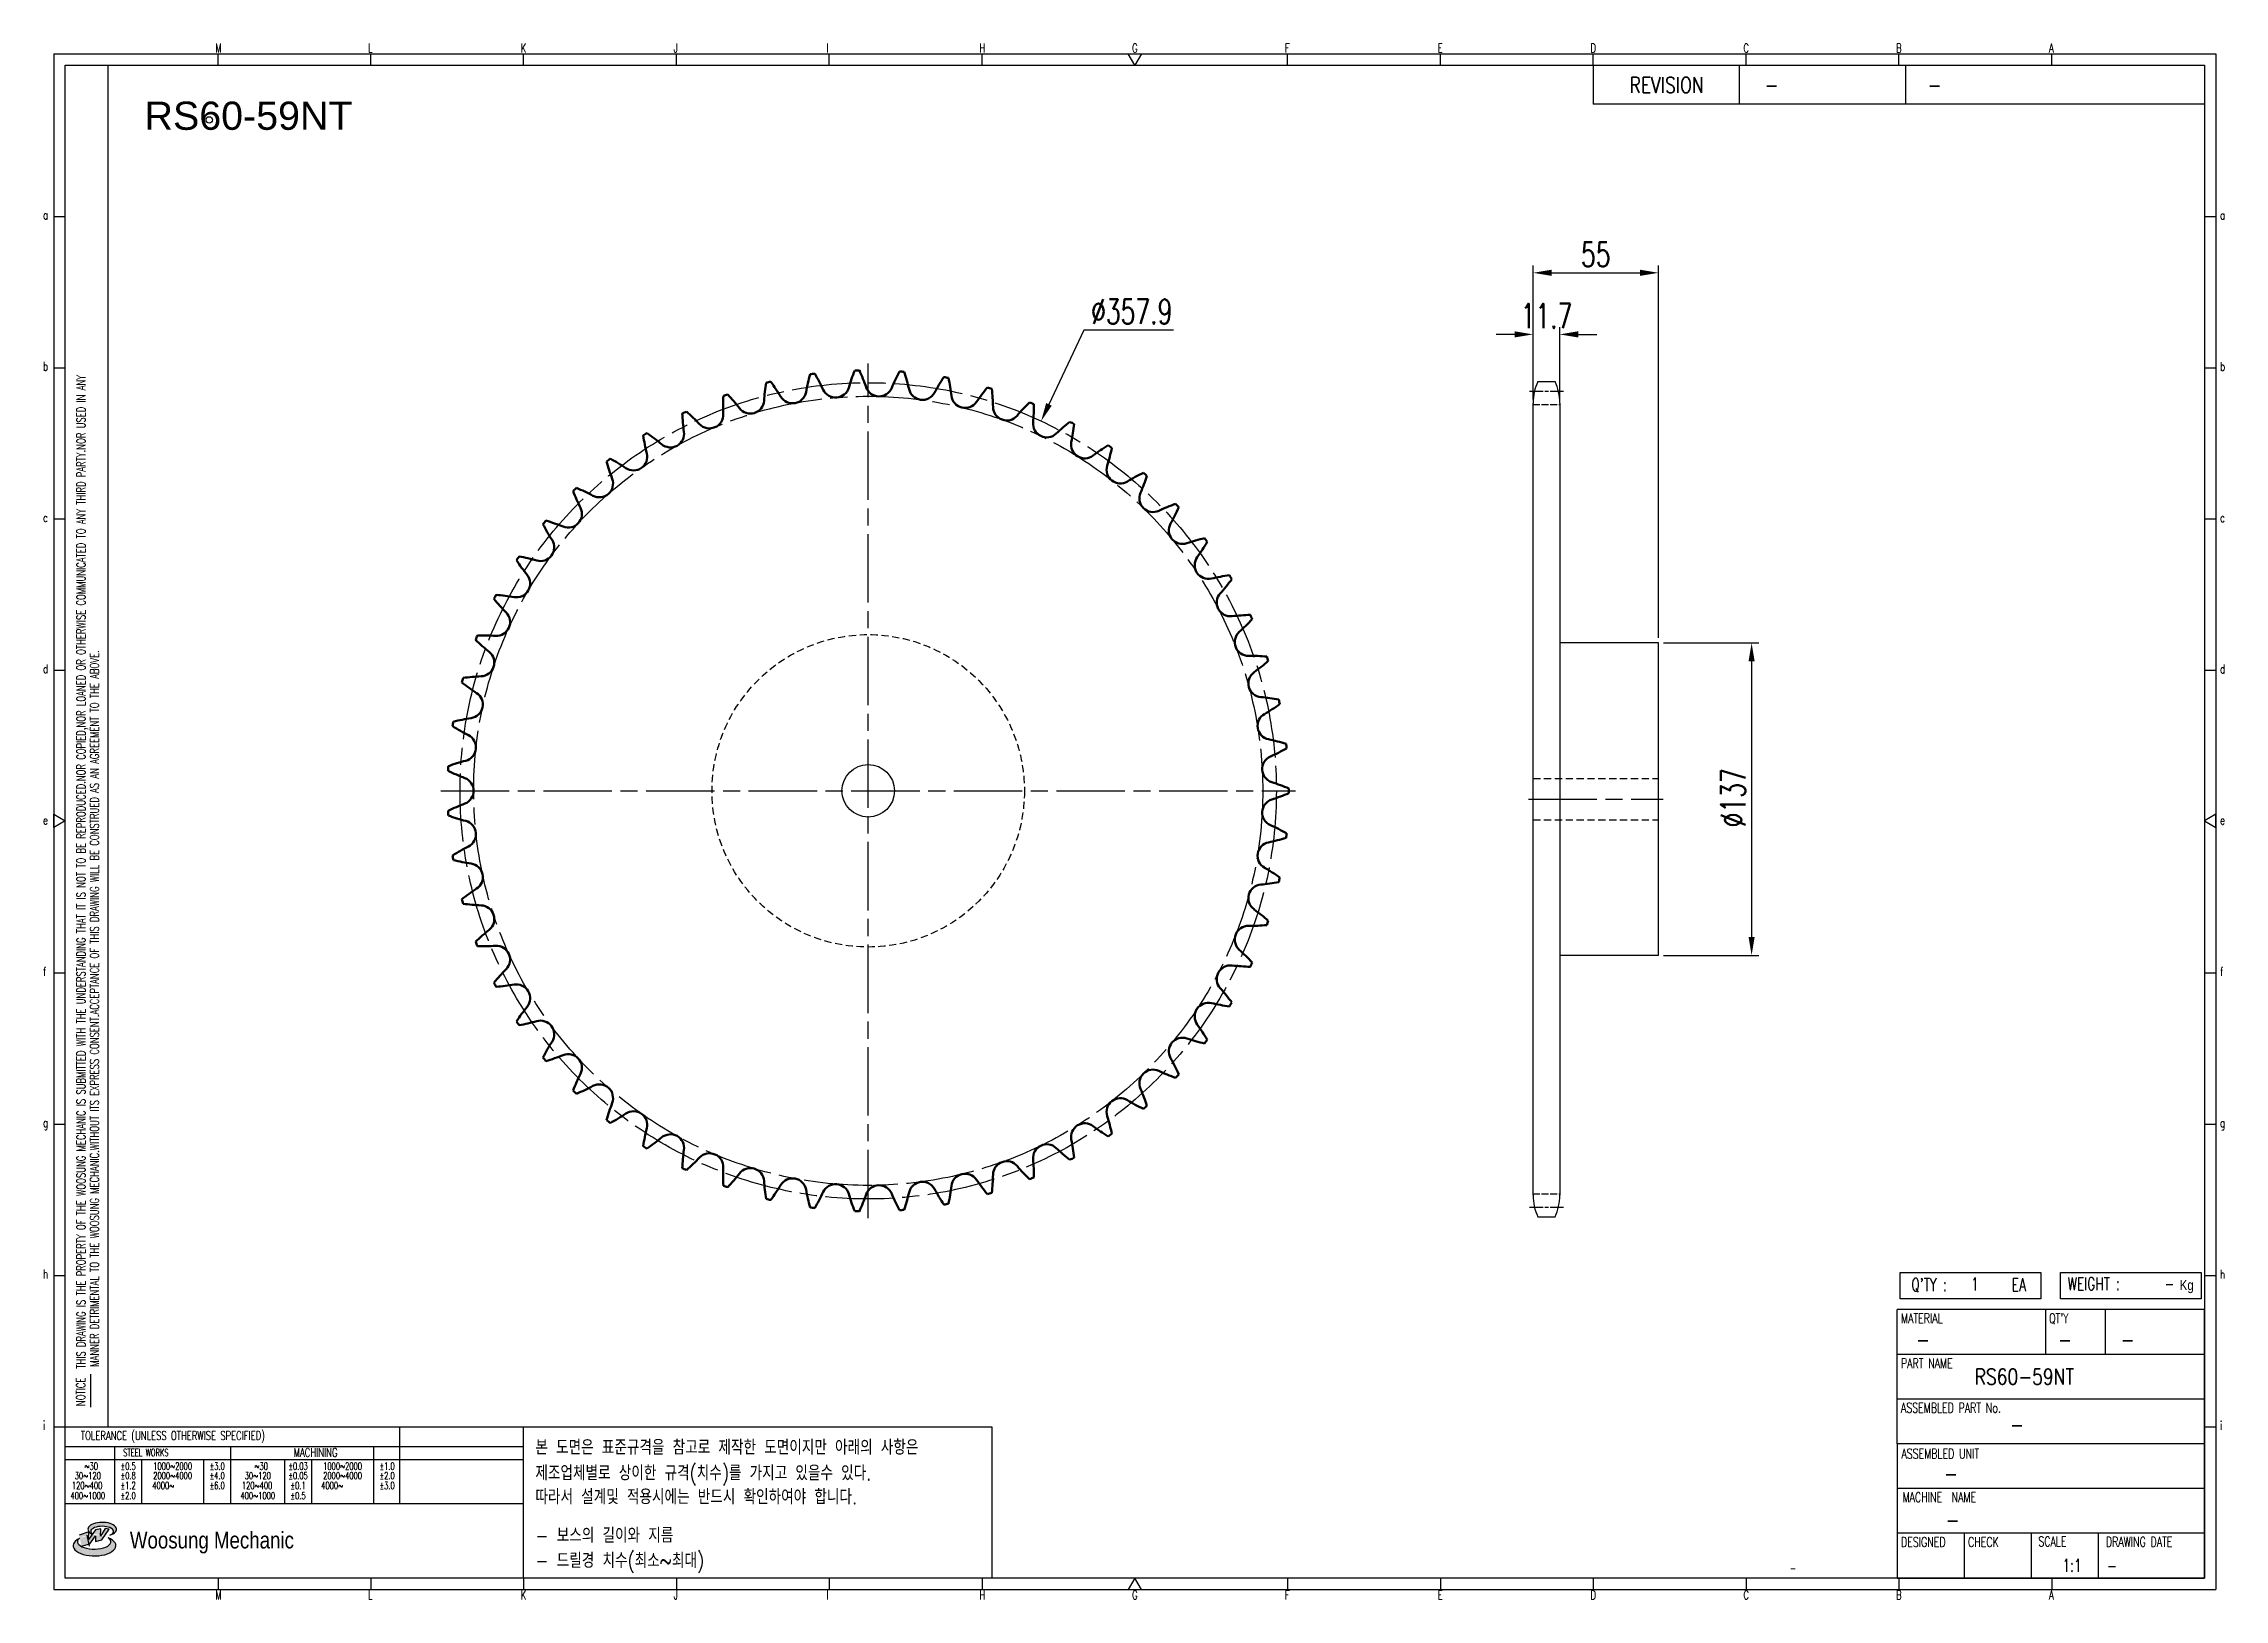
# Model space of a CAD drawing. Header units: millimetres. Extents: x 24038 to 24995, y 27 to 709.
import ezdxf
from ezdxf.enums import TextEntityAlignment as Align

# ---------------------------------------------------------------- set-up
doc = ezdxf.new("R2010")
doc.units = ezdxf.units.MM
for name, pattern in [('AM_ISO02W050', [7.5, 6, -1.5]), ('AM_ISO02W050x2', [3.75, 3, -0.75]), ('AM_ISO08W050', [18, 12, -1.5, 3, -1.5]), ('AM_ISO08W050x2', [9, 6, -0.75, 1.5, -0.75]), ('HIDDEN', [9.525, 6.35, -3.175])]:
    doc.linetypes.add(name, pattern=pattern)
for name, color, linetype, lineweight in [('AM_0N', 7, 'Continuous', 50), ('AM_3N', 6, 'AM_ISO02W050', 25), ('AM_7', 4, 'AM_ISO08W050', 25), ('AM_7N', 4, 'AM_ISO08W050', 25)]:
    doc.layers.add(name, color=color, linetype=linetype, lineweight=lineweight)
for name, color, linetype in [('HL', 2, 'HIDDEN'), ('S-DIM', 7, 'Continuous'), ('TITLE', 7, 'Continuous'), ('도면레이아웃', 7, 'Continuous')]:
    doc.layers.add(name, color=color, linetype=linetype)
doc.styles.add('HAN', font='ROMANS.shx', dxfattribs={"width": 0.7, "bigfont": 'whgtxt.shx'})
doc.styles.add('HKD_ST2', font='romans.shx', dxfattribs={"width": 0.7, "height": 4, "bigfont": '@extfont2.shx'})
doc.styles.add('HSG', font='SIMPLEX.shx', dxfattribs={"width": 0.7, "bigfont": 'HSG.shx'})
doc.styles.add('ROMANS', font='romans.shx', dxfattribs={"width": 0.7, "bigfont": 'whgtxt.shx'})
doc.styles.add('SLDTEXTSTYLE4', font='arial.ttf', dxfattribs={"width": 0.8})
doc.styles.get("Standard").update_dxf_attribs({"font": 'arial.ttf'})
doc.dimstyles.new('APP23', dxfattribs={"dimscale": 4.5, "dimtxt": 2.4, "dimasz": 1.8, "dimexe": 0.7, "dimexo": 0.5, "dimgap": 0.6, "dimtad": 1, "dimtoh": 1, "dimdec": 1, "dimrnd": 0.01, "dimzin": 9, "dimdsep": 46, "dimtxsty": 'HSG', "dimcen": 0, "dimclrd": 1, "dimclre": 1, "dimclrt": 256, "dimazin": 2, "dimtp": 1, "dimtm": 1, "dimtfac": 0.5, "dimtdec": 1, "dimtix": 1, "dimtofl": 0, "dimtmove": 0, "dimatfit": 3, "dimfxl": 0, "dimtvp": 1, "dimtolj": 2, "dimlwd": -1, "dimlwe": -1, "dimarcsym": 0})

# ---------------------------------------------------------------- blocks, each defined once
blk = doc.blocks.new('SUYWSHJH')
at = {"layer": '도면레이아웃'}
h = blk.add_hatch(color=10, dxfattribs=at)
h.paths.add_polyline_path([(1.544, 35.177), (1.554, 34.966), (1.779, 35.034), (2.054, 35.422), (1.908, 35.446), (1.728, 35.167), (1.741, 35.439), (1.547, 35.405), (1.292, 35.041), (1.295, 35.33), (0.943, 35.208), (1.03, 34.8), (1.336, 34.885)])
edge = h.paths.add_edge_path()
edge.add_ellipse((1.795, 35.421), major_axis=(-0.53, 0), ratio=0.487785, start_angle=122.36065, end_angle=403.39574)
edge.add_line((1.411, 35.244), (1.419, 35.261))
edge.add_ellipse((1.798, 35.344), major_axis=(-0.423, 0), ratio=0.444396, start_angle=131.58977, end_angle=386.19408, ccw=False)
edge = h.paths.add_edge_path()
edge.add_ellipse((1.512, 34.815), major_axis=(-0.793, 0), ratio=0.480113, start_angle=314.67633, end_angle=590.85213)
edge.add_ellipse((1.501, 34.958), major_axis=(-0.62, 0), ratio=0.43311, start_angle=331.7024, end_angle=574.42495, ccw=False)
for p, q in [((0, 90.118), (80.15, 90.118)), ((0, 90.118), (0, 33.191)), ((6.089, 89.693), (6.089, 90.118)), ((11.753, 89.693), (11.753, 90.118)), ((17.418, 89.693), (17.418, 90.118)), ((23.082, 89.693), (23.082, 90.118)), ((28.746, 89.693), (28.746, 90.118)), ((34.411, 89.693), (34.411, 90.118)), ((45.739, 89.693), (45.739, 90.118)), ((51.404, 89.693), (51.404, 90.118)), ((57.068, 89.693), (57.068, 90.118)), ((62.732, 89.693), (62.732, 90.118)), ((68.397, 89.693), (68.397, 90.118)), ((74.061, 89.693), (74.061, 90.118)), ((80.15, 90.118), (80.15, 33.191)), ((0, 84.085), (0.425, 84.085)), ((79.725, 84.085), (80.15, 84.085)), ((0, 78.478), (0.425, 78.478)), ((79.725, 78.478), (80.15, 78.478)), ((0, 72.87), (0.425, 72.87)), ((79.725, 72.87), (80.15, 72.87)), ((0, 67.262), (0.425, 67.262)), ((79.725, 67.262), (80.15, 67.262)), ((0, 56.047), (0.425, 56.047)), ((79.725, 56.047), (80.15, 56.047)), ((0, 50.439), (0.425, 50.439)), ((79.725, 50.439), (80.15, 50.439)), ((0, 44.832), (0.425, 44.832)), ((79.725, 44.832), (80.15, 44.832)), ((1.377, 39.947), (1.377, 41.174)), ((0, 39.224), (0.425, 39.224)), ((79.725, 39.224), (80.15, 39.224)), ((0, 33.191), (80.15, 33.191)), ((6.089, 33.616), (6.089, 33.191)), ((11.753, 33.616), (11.753, 33.191)), ((17.418, 33.616), (17.418, 33.191)), ((23.082, 33.616), (23.082, 33.191)), ((28.746, 33.616), (28.746, 33.191)), ((34.411, 33.616), (34.411, 33.191)), ((45.739, 33.616), (45.739, 33.191)), ((51.404, 33.616), (51.404, 33.191)), ((57.068, 33.616), (57.068, 33.191)), ((62.732, 33.616), (62.732, 33.191)), ((68.397, 33.616), (68.397, 33.191)), ((74.061, 33.616), (74.061, 33.191))]:
    blk.add_line(p, q)
at = {"color": 2}
for p, q in [((2.017, 39.224), (2.017, 89.693)), ((0.425, 39.224), (17.418, 39.224)), ((12.816, 39.224), (12.816, 36.382)), ((17.418, 33.616), (17.418, 39.224)), ((0.425, 38.487), (17.418, 38.487)), ((0.425, 38.012), (17.418, 38.012)), ((2.257, 38.487), (2.257, 36.382)), ((3.257, 38.012), (3.257, 36.382)), ((5.557, 38.012), (5.557, 36.382)), ((6.557, 38.5), (6.557, 36.382)), ((8.557, 38.012), (8.557, 36.382)), ((9.557, 38.026), (9.557, 36.382)), ((11.857, 38.487), (11.857, 36.382)), ((0.425, 36.382), (17.418, 36.382))]:
    blk.add_line(p, q, dxfattribs=at)
at = {"color": 6, "ltscale": 0.5}
for p, q in [((57.068, 89.693), (57.068, 88.246)), ((62.47, 89.693), (62.47, 88.246)), ((68.635, 89.693), (68.635, 88.246)), ((79.725, 88.246), (57.068, 88.246)), ((68.336, 38.59), (68.336, 43.563)), ((79.725, 43.563), (68.336, 43.563)), ((73.827, 43.563), (73.827, 41.905)), ((76.037, 43.563), (76.037, 41.905)), ((79.725, 38.59), (79.725, 43.563)), ((79.725, 41.905), (68.336, 41.905)), ((79.725, 40.248), (68.336, 40.248)), ((68.336, 38.59), (68.336, 33.616)), ((79.725, 38.59), (68.336, 38.59)), ((79.725, 33.616), (79.725, 38.59)), ((79.725, 36.932), (68.336, 36.932)), ((79.725, 35.274), (68.336, 35.274)), ((70.822, 33.616), (70.822, 35.274)), ((73.309, 33.616), (73.309, 35.274)), ((75.796, 33.616), (75.796, 35.274)), ((68.336, 33.616), (79.725, 33.616))]:
    blk.add_line(p, q, dxfattribs=at)
for points in [[(40.075, 89.693), (39.83, 90.118), (40.32, 90.118)], [(0.425, 89.693), (79.725, 89.693), (79.725, 33.616), (0.425, 33.616)], [(0.425, 61.679), (0, 61.433), (0, 61.924)], [(79.725, 61.679), (80.15, 61.433), (80.15, 61.924)], [(40.075, 33.616), (39.83, 33.191), (40.32, 33.191)]]:
    blk.add_lwpolyline(points, close=True)
at = {"layer": 'TITLE', "color": 20}
for p, q in [((68.449, 43.961), (68.449, 44.936)), ((68.449, 44.936), (73.654, 44.936)), ((73.654, 44.936), (73.654, 43.961)), ((74.39, 43.961), (74.39, 44.936)), ((74.39, 44.936), (79.595, 44.936)), ((79.595, 44.936), (79.595, 43.961)), ((73.654, 43.961), (68.449, 43.961)), ((79.595, 43.961), (74.39, 43.961))]:
    blk.add_line(p, q, dxfattribs=at)
at = {"layer": '도면레이아웃'}
for p, q in [((1.295, 35.33), (0.943, 35.208)), ((1.03, 34.8), (1.336, 34.885)), ((1.224, 35.208), (1.311, 34.8)), ((1.224, 35.208), (1.224, 35.208)), ((1.547, 35.405), (1.292, 35.041)), ((1.292, 35.041), (1.295, 35.33)), ((1.336, 34.885), (1.544, 35.177)), ((1.419, 35.261), (1.411, 35.244)), ((1.544, 35.177), (1.554, 34.966)), ((1.741, 35.439), (1.547, 35.405)), ((1.554, 34.966), (1.779, 35.034)), ((1.908, 35.446), (1.728, 35.167)), ((1.728, 35.167), (1.741, 35.439)), ((1.779, 35.034), (2.054, 35.422)), ((2.054, 35.422), (1.908, 35.446))]:
    blk.add_line(p, q, dxfattribs=at)
for centre, major_axis, ratio, start_param, end_param in [((1.795, 35.421), (-0.53, 0), 0.487785, 2.135596, 7.040584), ((1.512, 34.815), (-0.793, 0), 0.480113, 5.492138, 10.312315), ((1.501, 34.958), (-0.62, 0), 0.43311, 5.789299, 10.025607), ((1.798, 35.344), (-0.423, 0), 0.444396, 2.296675, 6.740358)]:
    blk.add_ellipse(centre, major_axis=major_axis, ratio=ratio, start_param=start_param, end_param=end_param, dxfattribs=at)
at = {"color": 4, "style": 'HKD_ST2', "width": 0.7}
for s, p in [('M', (5.988, 90.164)), ('L', (11.652, 90.164)), ('K', (17.316, 90.164)), ('J', (22.981, 90.164)), ('I', (28.645, 90.164)), ('H', (34.309, 90.164)), ('G', (39.974, 90.164)), ('F', (45.638, 90.164)), ('E', (51.302, 90.164)), ('D', (56.967, 90.164)), ('C', (62.631, 90.164)), ('B', (68.295, 90.164)), ('A', (73.96, 90.164)), ('a', (-0.395, 83.976)), ('a', (80.305, 83.97)), ('b', (-0.395, 78.368)), ('b', (80.305, 78.362)), ('c', (-0.395, 72.76)), ('c', (80.305, 72.754)), ('d', (-0.395, 67.153)), ('d', (80.305, 67.147)), ('e', (-0.395, 61.545)), ('e', (80.305, 61.539)), ('f', (-0.395, 55.937)), ('f', (80.305, 55.931)), ('g', (-0.395, 50.33)), ('g', (80.305, 50.324)), ('h', (-0.395, 44.722)), ('h', (80.305, 44.716)), ('i', (-0.395, 39.114)), ('i', (80.305, 39.108)), ('M', (5.988, 32.824)), ('L', (11.652, 32.824)), ('K', (17.316, 32.824)), ('J', (22.981, 32.824)), ('I', (28.645, 32.824)), ('H', (34.309, 32.824)), ('G', (39.974, 32.824)), ('F', (45.638, 32.824)), ('E', (51.302, 32.824)), ('D', (56.967, 32.824)), ('C', (62.631, 32.824)), ('B', (68.295, 32.824)), ('A', (73.96, 32.824))]:
    blk.add_text(s, height=0.326, dxfattribs=at).set_placement(p)
for s, height, style, width, p in [('REVISION', 0.5806, 'HAN', 0.8, (58.415, 88.664)), ('-', 0.581, 'HAN', 0.8, (63.426, 88.664)), ('-', 0.581, 'HAN', 0.8, (69.468, 88.664)), ("Q'TY : ", 0.4746, 'HKD_ST2', 0.7, (68.857, 44.253)), ('1', 0.475, 'HKD_ST2', 0.7, (71.071, 44.275)), ('EA', 0.4746, 'HKD_ST2', 0.7, (72.578, 44.253)), ('WEIGHT : ', 0.4746, 'HKD_ST2', 0.7, (74.65, 44.286)), ('-', 0.581, 'HAN', 0.8, (69.029, 42.157)), ('-', 0.581, 'HAN', 0.8, (74.289, 42.157)), ('-', 0.581, 'HAN', 0.8, (76.623, 42.157)), ('-', 0.581, 'HAN', 0.8, (72.515, 39.013)), ('-', 0.581, 'HAN', 0.8, (70.067, 37.189)), ('-', 0.581, 'HAN', 0.8, (70.126, 35.48)), ('1:1', 0.4746, 'HKD_ST2', 0.7, (74.458, 33.848)), ('-', 0.475, 'HKD_ST2', 0.7, (76.112, 33.837))]:
    blk.add_text(s, height=height, dxfattribs=dict(style=style, width=width)).set_placement(p)
at = {"color": 6, "style": 'HKD_ST2', "width": 0.7}
for s, p in [(' THIS DRAWING IS THE PROPERTY OF THE WOOSUNG MECHANIC IS SUBMITTED WITH THE UNDERSTANDING THAT IT IS NOT TO BE REPRODUCED.NOR COPIED,NOR LOANED OR OTHERWISE COMMUNICATED TO ANY THIRD PARTY.NOR USED IN ANY', (1.173, 41.217)), ('MANNER DETRIMENTAL TO THE WOOSUNG MECHANIC.WITHOUT ITS EXPRESS CONSENT.ACCEPTANCE OF THIS DRAWING WILL BE CONSTRUED AS AN AGREEMENT TO THE ABOVE.', (1.672, 41.447))]:
    blk.add_text(s, height=0.326266, rotation=90, dxfattribs=at).set_placement(p)
at = {"style": 'HKD_ST2', "width": 0.7}
blk.add_text('-', height=0.475, dxfattribs=at).set_placement((78.613, 44.286), align=Align.RIGHT)
at = {"color": 4, "style": 'HKD_ST2', "width": 0.7}
for s, height, p in [('MATERIAL', 0.3651, (68.474, 43.425)), ("QT'Y", 0.3651, (73.965, 43.425)), ('PART NAME', 0.3651, (68.474, 41.756)), ('ASSEMBLED PART No.', 0.36511, (68.474, 40.109)), ('ASSEMBLED UNIT', 0.36511, (68.49, 38.408)), ('MACHINE  NAME', 0.36511, (68.532, 36.794)), ('DESIGNED', 0.3651, (68.474, 35.136)), ('CHECK', 0.3651, (70.961, 35.136)), ('SCALE', 0.3651, (73.566, 35.153)), ('DRAWING DATE', 0.36511, (76.071, 35.141))]:
    blk.add_text(s, height=height, dxfattribs=at).set_placement(p, align=Align.TOP_LEFT)
at = {"style": 'HKD_ST2', "width": 0.7}
blk.add_text('NOTICE', height=0.3263, rotation=90, dxfattribs=at).set_placement((1.163, 39.988))
for s, height, style, width, p in [('TOLERANCE (UNLESS OTHERWISE SPECIFIED)', 0.32627, 'HKD_ST2', 0.7, (4.417, 38.896)), ('-', 0.326, 'ROMANS', 0.65, (64.469, 33.975))]:
    blk.add_text(s, height=height, dxfattribs=dict(style=style, width=width)).set_placement(p, align=Align.MIDDLE_CENTER)
at = {"color": 4, "style": 'HKD_ST2', "width": 0.7}
for s, height, p in [('STEEL WORKS', 0.26101, (3.416, 38.268)), ('MACHINING', 0.3263, (9.707, 38.27)), ('%%P0.5', 0.261, (2.757, 37.762)), ('%%P0.8', 0.261, (2.757, 37.411)), ('%%P3.0', 0.261, (6.057, 37.762)), ('%%P4.0', 0.261, (6.057, 37.411)), ('%%P0.03', 0.261, (9.057, 37.762)), ('%%P0.05', 0.261, (9.057, 37.411)), ('%%P1.0', 0.261, (12.357, 37.762)), ('%%P2.0', 0.261, (12.357, 37.411)), ('%%P1.2', 0.261, (2.757, 37.045)), ('%%P2.0', 0.261, (2.757, 36.67)), ('%%P6.0', 0.261, (6.057, 37.045)), ('%%P0.1', 0.261, (9.057, 37.045)), ('%%P0.5', 0.261, (9.057, 36.67)), ('%%P3.0', 0.261, (12.357, 37.045))]:
    blk.add_text(s, height=height, dxfattribs=at).set_placement(p, align=Align.MIDDLE)
for s, height, p in [('30%%126120', 0.261, (1.263, 37.411)), ('%%12630', 0.261, (1.389, 37.762)), ('2000%%1264000', 0.26101, (4.407, 37.411)), ('1000%%1262000', 0.26101, (4.407, 37.762)), ('30%%126120', 0.261, (7.563, 37.411)), ('%%12630', 0.261, (7.689, 37.762)), ('2000%%1264000', 0.26101, (10.707, 37.411)), ('1000%%1262000', 0.26101, (10.707, 37.762)), ('400%%1261000', 0.26101, (1.263, 36.67)), ('120%%126400', 0.26101, (1.237, 37.045)), ('4000%%126', 0.261, (4.061, 37.045)), ('400%%1261000', 0.26101, (7.563, 36.67)), ('120%%126400', 0.26101, (7.537, 37.045)), ('4000%%126', 0.261, (10.321, 37.045))]:
    blk.add_text(s, height=height, dxfattribs=at).set_placement(p, align=Align.MIDDLE_CENTER)
at = {"color": 1, "style": 'SLDTEXTSTYLE4', "width": 0.8}
blk.add_text('Woosung Mechanic', height=0.61957, dxfattribs=at).set_placement((2.822, 34.711))
at = {"layer": 'TITLE', "width": 0.8}
blk.add_text('Kg', height=0.3789, dxfattribs=at).set_placement((78.807, 44.286))
blk = doc.blocks.new('*D2')
at = {"layer": 'Defpoints', "color": 0, "transparency": 16777216}
for p in [(24475.83, 543.96), (24324.18, 219.74)]:
    blk.add_point(p, dxfattribs=at)
at = {"layer": 'S-DIM', "color": 1, "transparency": 16777216}
for p, q in [((24494.51, 583.89), (24479.26, 551.3)), ((24533.93, 583.89), (24494.51, 583.89))]:
    blk.add_line(p, q, dxfattribs=at)
blk.add_solid([(24478.04, 551.87), (24480.48, 550.73), (24475.83, 543.96)], dxfattribs=at)
at = {"layer": 'S-DIM', "transparency": 16777216, "insert": (24515.57, 591.99), "char_height": 10.8, "attachment_point": 5, "style": 'HSG'}
blk.add_mtext('\\A2;∅357.9', dxfattribs=at)
blk = doc.blocks.new('*D3')
at = {"layer": 'Defpoints', "color": 0, "transparency": 16777216}
for p in [(24703.27, 582), (24691.57, 551.2), (24703.27, 551.2)]:
    blk.add_point(p, dxfattribs=at)
at = {"layer": 'S-DIM', "color": 1, "transparency": 16777216}
for p, q in [((24691.57, 553.45), (24691.57, 585.15)), ((24703.27, 553.45), (24703.27, 585.15)), ((24683.47, 582), (24675.37, 582)), ((24711.37, 582), (24719.47, 582))]:
    blk.add_line(p, q, dxfattribs=at)
for points in [[(24683.47, 583.35), (24683.47, 580.65), (24691.57, 582)], [(24711.37, 583.35), (24711.37, 580.65), (24703.27, 582)]]:
    blk.add_solid(points, dxfattribs=at)
at = {"layer": 'S-DIM', "transparency": 16777216, "insert": (24697.42, 590.1), "char_height": 10.8, "attachment_point": 5, "style": 'HSG'}
blk.add_mtext('\\A2;11.7', dxfattribs=at)
blk = doc.blocks.new('*D4')
at = {"layer": 'Defpoints', "color": 0, "transparency": 16777216}
for p in [(24746.57, 609), (24691.57, 551.2), (24746.57, 446.69)]:
    blk.add_point(p, dxfattribs=at)
at = {"layer": 'S-DIM', "color": 1, "transparency": 16777216}
for p, q in [((24691.57, 553.45), (24691.57, 612.15)), ((24746.57, 448.94), (24746.57, 612.15)), ((24699.67, 609), (24738.47, 609))]:
    blk.add_line(p, q, dxfattribs=at)
for points in [[(24699.67, 610.35), (24699.67, 607.65), (24691.57, 609)], [(24738.47, 610.35), (24738.47, 607.65), (24746.57, 609)]]:
    blk.add_solid(points, dxfattribs=at)
at = {"layer": 'S-DIM', "transparency": 16777216, "insert": (24719.07, 617.1), "char_height": 10.8, "attachment_point": 5, "style": 'HSG'}
blk.add_mtext('\\A2;55', dxfattribs=at)
blk = doc.blocks.new('*D5')
at = {"layer": 'Defpoints', "color": 0, "transparency": 16777216}
for p in [(24746.57, 446.69), (24746.57, 309.69), (24787.39, 309.69)]:
    blk.add_point(p, dxfattribs=at)
at = {"layer": 'S-DIM', "color": 1, "transparency": 16777216}
for p, q in [((24748.82, 446.69), (24790.54, 446.69)), ((24787.39, 438.59), (24787.39, 317.79)), ((24748.82, 309.69), (24790.54, 309.69))]:
    blk.add_line(p, q, dxfattribs=at)
for points in [[(24786.04, 438.59), (24788.74, 438.59), (24787.39, 446.69)], [(24786.04, 317.79), (24788.74, 317.79), (24787.39, 309.69)]]:
    blk.add_solid(points, dxfattribs=at)
at = {"layer": 'S-DIM', "transparency": 16777216, "insert": (24779.29, 378.78), "char_height": 10.8, "attachment_point": 5, "rotation": 90, "style": 'HSG'}
blk.add_mtext('\\A2;%%c137', dxfattribs=at)

msp = doc.modelspace()

# ---------------------------------------------------------------- linework, layer by layer
for p, q in [((24693.65, 561.36), (24701.18, 561.36)), ((24691.57, 204.52), (24691.57, 551.86)), ((24703.27, 551.86), (24703.27, 204.52)), ((24746.57, 446.69), (24703.27, 446.69)), ((24746.57, 309.69), (24746.57, 446.69)), ((24746.57, 309.69), (24703.27, 309.69)), ((24693.65, 195.02), (24701.18, 195.02))]:
    msp.add_line(p, q)
at = {"color": 4}
msp.add_lwpolyline([(24248.9, 103.02), (24454.27, 103.02), (24454.27, 36.68), (24248.9, 36.68)], close=True, dxfattribs=at)
for centre, radius in [((24111.05, 676.01), 1.43), ((24400.01, 381.85), 11.5)]:
    msp.add_circle(centre, radius)
for centre, start, end in [((24714.27, 551.86), 155.25994, 180), ((24680.57, 551.86), 0, 24.74006), ((24714.27, 204.52), 180, 204.74006), ((24680.57, 204.52), 335.25994, 0)]:
    msp.add_arc(centre, 22.7, start, end)
at = {"layer": 'AM_0N'}
for centre, radius, start, end in [((24458.59, 541.46), 87.18, 164.66906, 169.91525), ((24400.01, 381.85), 184.43, 97.30848, 97.94576), ((24301.49, 520.42), 87.18, 25.33898, 30.58518), ((24475.22, 534.33), 87.18, 158.56736, 163.81356), ((24400.01, 381.85), 184.43, 91.20678, 91.84407), ((24316.78, 530.11), 87.18, 19.23729, 24.48348), ((24491, 525.47), 87.18, 152.46567, 157.71186), ((24400.01, 381.85), 184.43, 85.10509, 85.74237), ((24333.01, 538.11), 87.18, 13.13559, 18.38179), ((24423.53, 550.23), 87.18, 176.87245, 182.11864), ((24400.01, 381.85), 184.43, 109.51187, 110.14915), ((24274.43, 496.46), 87.18, 37.54237, 42.78857), ((24441.29, 546.78), 87.18, 170.77075, 176.01695), ((24400.01, 381.85), 184.43, 103.41017, 104.04746), ((24287.32, 509.16), 87.18, 31.44068, 36.68687), ((24366.83, 557.78), 6.01, 211.44068, 349.91525), ((24385.72, 560.3), 6.01, 205.33898, 343.81356), ((24404.77, 560.81), 6.01, 199.23729, 337.71186), ((24423.77, 559.29), 6.01, 193.13559, 331.61017), ((24505.75, 514.98), 87.18, 146.36397, 151.61017), ((24400.01, 381.85), 184.43, 79.00339, 79.64068), ((24350, 544.35), 87.18, 7.0339, 12.28009), ((24442.49, 555.76), 6.01, 187.0339, 325.50847), ((24519.31, 502.99), 87.18, 140.26228, 145.50847), ((24400.01, 381.85), 184.43, 72.9017, 73.53898), ((24367.56, 548.74), 87.18, 0.9322, 6.1784), ((24400.01, 381.85), 184.43, 115.61356, 116.25085), ((24405.5, 551.78), 87.18, 182.97414, 188.22034), ((24262.96, 482.47), 87.18, 43.64407, 48.89026), ((24330.4, 546.79), 6.01, 223.64407, 2.11864), ((24348.32, 553.25), 6.01, 217.54237, 356.01695), ((24460.74, 550.26), 6.01, 180.9322, 319.40678), ((24531.51, 489.62), 87.18, 134.16058, 139.40678), ((24400.01, 381.85), 184.43, 66.8, 67.43729), ((24385.48, 551.25), 87.18, 354.83051, 0.0767), ((24400.01, 381.85), 184.43, 121.71525, 122.35254), ((24387.4, 551.4), 87.18, 189.07584, 194.32203), ((24253.04, 467.33), 87.18, 49.74576, 54.99196), ((24313.26, 538.45), 6.01, 229.74576, 8.22034), ((24478.3, 542.85), 6.01, 174.83051, 313.30508), ((24542.22, 475.03), 87.18, 128.05889, 133.30508), ((24400.01, 381.85), 184.43, 60.69831, 61.33559), ((24403.57, 551.83), 87.18, 348.72881, 353.97501), ((24400.01, 381.85), 184.43, 127.81695, 128.45424), ((24369.45, 549.1), 87.18, 195.17753, 200.42373), ((24244.78, 451.22), 87.18, 55.84746, 61.09365), ((24297.1, 528.35), 6.01, 235.84746, 14.32203), ((24494.97, 533.62), 6.01, 168.72881, 307.20339), ((24551.32, 459.39), 87.18, 121.9572, 127.20339), ((24421.61, 550.49), 87.18, 342.62712, 347.87331), ((24400.01, 381.85), 184.43, 54.59661, 55.2339), ((24282.11, 516.58), 6.01, 241.94915, 20.42373), ((24510.56, 522.66), 6.01, 162.62712, 301.10169), ((24558.7, 442.86), 87.18, 115.8555, 121.10169), ((24439.42, 547.24), 87.18, 336.52542, 341.77162), ((24400.01, 381.85), 184.43, 48.49492, 49.1322), ((24400.01, 381.85), 184.43, 133.91864, 134.55593), ((24351.85, 544.91), 87.18, 201.27923, 206.52542), ((24238.29, 434.33), 87.18, 61.94915, 67.19535), ((24524.9, 510.11), 6.01, 156.52542, 295), ((24564.29, 425.65), 87.18, 109.75381, 115), ((24400.01, 381.85), 184.43, 42.39322, 43.03051), ((24400.01, 381.85), 184.43, 140.02034, 140.65763), ((24334.79, 538.86), 87.18, 207.38092, 212.62712), ((24233.63, 416.84), 87.18, 68.05085, 73.29704), ((24268.46, 503.28), 6.01, 248.05085, 26.52542), ((24537.83, 496.11), 6.01, 150.42373, 288.89831), ((24456.77, 542.11), 87.18, 330.42373, 335.66992), ((24256.3, 488.61), 6.01, 254.15254, 32.62712), ((24568.01, 407.94), 87.18, 103.65211, 108.89831), ((24473.49, 535.17), 87.18, 324.32203, 329.56823), ((24400.01, 381.85), 184.43, 36.29153, 36.92881), ((24400.01, 381.85), 184.43, 146.12203, 146.75932), ((24318.47, 531.04), 87.18, 213.48262, 218.72881), ((24230.85, 398.96), 87.18, 74.15254, 79.39874), ((24549.19, 480.81), 6.01, 144.32203, 282.79661), ((24245.76, 472.73), 6.01, 260.25424, 38.72881), ((24569.83, 389.93), 87.18, 97.55042, 102.79661), ((24489.37, 526.49), 87.18, 318.22034, 323.46653), ((24400.01, 381.85), 184.43, 30.18983, 30.82712), ((24400.01, 381.85), 184.43, 152.22373, 152.86102), ((24303.07, 521.53), 87.18, 219.58431, 224.83051), ((24236.98, 455.83), 6.01, 266.35593, 44.83051), ((24229.99, 380.88), 87.18, 80.25424, 85.50043), ((24558.87, 464.4), 6.01, 138.22034, 276.69492), ((24400.01, 381.85), 184.43, 158.32542, 158.96271), ((24231.05, 362.82), 87.18, 86.35593, 91.60213), ((24569.73, 371.84), 87.18, 91.44872, 96.69492), ((24566.74, 447.04), 6.01, 132.11864, 270.59322), ((24504.24, 516.17), 87.18, 312.11864, 317.36484), ((24400.01, 381.85), 184.43, 24.08814, 24.72542), ((24288.77, 510.43), 87.18, 225.68601, 230.9322), ((24230.04, 438.08), 6.01, 272.45763, 50.9322), ((24567.7, 353.85), 87.18, 85.34703, 90.59322), ((24400.01, 381.85), 184.43, 17.98644, 18.62373), ((24400.01, 381.85), 184.43, 164.42712, 165.06441), ((24234.03, 344.97), 87.18, 92.45763, 97.70382), ((24572.72, 428.95), 6.01, 126.01695, 264.49153), ((24517.92, 504.33), 87.18, 306.01695, 311.26314), ((24275.74, 497.88), 87.18, 231.7877, 237.0339), ((24225.02, 419.69), 6.01, 278.55932, 57.0339), ((24563.78, 336.19), 87.18, 79.24533, 84.49153), ((24400.01, 381.85), 184.43, 11.88475, 12.52203), ((24400.01, 381.85), 184.43, 170.52881, 171.1661), ((24238.9, 327.53), 87.18, 98.55932, 103.80552), ((24576.75, 410.33), 6.01, 119.91525, 258.38983), ((24530.27, 491.1), 87.18, 299.91525, 305.16145), ((24264.11, 484.02), 87.18, 237.8894, 243.13559), ((24221.99, 400.88), 6.01, 284.66102, 63.13559), ((24558, 319.04), 87.18, 73.14364, 78.38983), ((24400.01, 381.85), 184.43, 5.78305, 6.42034), ((24400.01, 381.85), 184.43, 176.63051, 177.2678), ((24245.58, 310.72), 87.18, 104.66102, 109.90721), ((24578.78, 391.38), 6.01, 113.81356, 252.28814), ((24541.15, 476.64), 87.18, 293.81356, 299.05975), ((24254.02, 468.99), 87.18, 243.99109, 249.23729), ((24220.98, 381.85), 6.01, 290.76271, 69.23729), ((24550.43, 302.6), 87.18, 67.04194, 72.28814), ((24400.01, 381.85), 184.43, 359.68136, 0.31864), ((24254.02, 294.71), 87.18, 110.76271, 116.00891), ((24400.01, 381.85), 184.43, 182.7322, 183.36949), ((24578.78, 372.32), 6.01, 107.71186, 246.18644), ((24550.43, 461.1), 87.18, 287.71186, 292.95806), ((24245.58, 452.98), 87.18, 250.09279, 255.33898), ((24221.99, 362.82), 6.01, 296.86441, 75.33898), ((24541.15, 287.06), 87.18, 60.94025, 66.18644), ((24264.11, 279.68), 87.18, 116.86441, 122.1106), ((24576.75, 353.37), 6.01, 101.61017, 240.08475), ((24558, 444.66), 87.18, 281.61017, 286.85636), ((24400.01, 381.85), 184.43, 353.57966, 354.21695), ((24400.01, 381.85), 184.43, 188.8339, 189.47119), ((24238.9, 436.16), 87.18, 256.19448, 261.44068), ((24225.02, 344.01), 6.01, 302.9661, 81.44068), ((24530.27, 272.59), 87.18, 54.83855, 60.08475), ((24275.74, 265.82), 87.18, 122.9661, 128.2123), ((24572.72, 334.75), 6.01, 95.50847, 233.98305), ((24563.78, 427.51), 87.18, 275.50847, 280.75467), ((24400.01, 381.85), 184.43, 347.47797, 348.11525), ((24400.01, 381.85), 184.43, 194.93559, 195.57288), ((24234.03, 418.73), 87.18, 262.29618, 267.54237), ((24230.04, 325.62), 6.01, 309.0678, 87.54237), ((24517.92, 259.37), 87.18, 48.73686, 53.98305), ((24288.77, 253.26), 87.18, 129.0678, 134.31399), ((24400.01, 381.85), 184.43, 201.03729, 201.67458), ((24566.74, 316.65), 6.01, 89.40678, 227.88136), ((24567.7, 409.85), 87.18, 269.40678, 274.65297), ((24400.01, 381.85), 184.43, 341.37627, 342.01356), ((24231.05, 400.88), 87.18, 268.39787, 273.64407), ((24236.98, 307.87), 6.01, 315.16949, 93.64407), ((24504.24, 247.53), 87.18, 42.63516, 47.88136), ((24400.01, 381.85), 184.43, 335.27458, 335.91186), ((24303.07, 242.17), 87.18, 135.16949, 140.41569), ((24400.01, 381.85), 184.43, 207.13898, 207.77627), ((24229.99, 382.81), 87.18, 274.49957, 279.74576), ((24245.76, 290.96), 6.01, 321.27119, 99.74576), ((24558.87, 299.3), 6.01, 83.30508, 221.77966), ((24569.73, 391.86), 87.18, 263.30508, 268.55128), ((24318.47, 232.66), 87.18, 141.27119, 146.51738), ((24549.19, 282.88), 6.01, 77.20339, 215.67797), ((24569.83, 373.76), 87.18, 257.20339, 262.44958), ((24489.37, 237.21), 87.18, 36.53347, 41.77966), ((24400.01, 381.85), 184.43, 329.17288, 329.81017), ((24400.01, 381.85), 184.43, 213.24068, 213.87797), ((24230.85, 364.74), 87.18, 280.60126, 285.84746), ((24256.3, 275.08), 6.01, 327.37288, 105.84746), ((24473.49, 228.53), 87.18, 30.43177, 35.67797), ((24334.79, 224.84), 87.18, 147.37288, 152.61908), ((24537.83, 267.59), 6.01, 71.10169, 209.57627), ((24568.01, 355.76), 87.18, 251.10169, 256.34789), ((24400.01, 381.85), 184.43, 323.07119, 323.70847), ((24400.01, 381.85), 184.43, 219.34237, 219.97966), ((24233.63, 346.85), 87.18, 286.70296, 291.94915), ((24268.46, 260.41), 6.01, 333.47458, 111.94915), ((24524.9, 253.58), 6.01, 65, 203.47458), ((24564.29, 338.05), 87.18, 245, 250.24619), ((24456.77, 221.59), 87.18, 24.33008, 29.57627), ((24351.85, 218.79), 87.18, 153.47458, 158.72077), ((24400.01, 381.85), 184.43, 225.44407, 226.08136), ((24238.29, 329.37), 87.18, 292.80465, 298.05085), ((24282.11, 247.12), 6.01, 339.57627, 118.05085), ((24439.42, 216.46), 87.18, 18.22838, 23.47458), ((24400.01, 381.85), 184.43, 316.96949, 317.60678), ((24369.45, 214.6), 87.18, 159.57627, 164.82247), ((24244.78, 312.48), 87.18, 298.90635, 304.15254), ((24297.1, 235.35), 6.01, 345.67797, 124.15254), ((24510.56, 241.04), 6.01, 58.89831, 197.37288), ((24421.61, 213.21), 87.18, 12.12669, 17.37288), ((24558.7, 320.83), 87.18, 238.89831, 244.1445), ((24400.01, 381.85), 184.43, 310.8678, 311.50508), ((24400.01, 381.85), 184.43, 231.54576, 232.18305), ((24387.4, 212.3), 87.18, 165.67797, 170.92416), ((24253.04, 296.37), 87.18, 305.00804, 310.25424), ((24313.26, 225.24), 6.01, 351.77966, 130.25424), ((24494.97, 230.08), 6.01, 52.79661, 191.27119), ((24551.32, 304.31), 87.18, 232.79661, 238.0428), ((24400.01, 381.85), 184.43, 304.7661, 305.40339), ((24400.01, 381.85), 184.43, 237.64746, 238.28475), ((24405.5, 211.92), 87.18, 171.77966, 177.02586), ((24262.96, 281.23), 87.18, 311.10974, 316.35593), ((24330.4, 216.91), 6.01, 357.88136, 136.35593), ((24478.3, 220.85), 6.01, 46.69492, 185.16949), ((24385.48, 212.45), 87.18, 359.9233, 5.16949), ((24542.22, 288.67), 87.18, 226.69492, 231.94111), ((24400.01, 381.85), 184.43, 298.66441, 299.30169), ((24403.57, 211.87), 87.18, 6.02499, 11.27119), ((24400.01, 381.85), 184.43, 243.74915, 244.38644), ((24423.53, 213.46), 87.18, 177.88136, 183.12755), ((24274.43, 267.23), 87.18, 317.21143, 322.45763), ((24348.32, 210.45), 6.01, 3.98305, 142.45763), ((24441.29, 216.92), 87.18, 183.98305, 189.22925), ((24366.83, 205.92), 6.01, 10.08475, 148.55932), ((24423.77, 204.41), 6.01, 28.38983, 166.86441), ((24442.49, 207.94), 6.01, 34.49153, 172.9661), ((24519.31, 260.71), 87.18, 214.49153, 219.73772), ((24367.56, 214.96), 87.18, 353.8216, 359.0678), ((24460.74, 213.44), 6.01, 40.59322, 179.0678), ((24531.51, 274.08), 87.18, 220.59322, 225.83942), ((24400.01, 381.85), 184.43, 292.56271, 293.2), ((24400.01, 381.85), 184.43, 249.85085, 250.48813), ((24400.01, 381.85), 184.43, 255.95254, 256.58983), ((24287.32, 254.54), 87.18, 323.31313, 328.55932), ((24458.59, 222.24), 87.18, 190.08475, 195.33094), ((24301.49, 243.28), 87.18, 329.41482, 334.66102), ((24385.72, 203.39), 6.01, 16.18644, 154.66102), ((24475.22, 229.37), 87.18, 196.18644, 201.43264), ((24316.78, 233.59), 87.18, 335.51652, 340.76271), ((24404.77, 202.89), 6.01, 22.28814, 160.76271), ((24491, 238.23), 87.18, 202.28814, 207.53433), ((24333.01, 225.59), 87.18, 341.61821, 346.86441), ((24505.75, 248.72), 87.18, 208.38983, 213.63603), ((24350, 219.35), 87.18, 347.71991, 352.9661), ((24400.01, 381.85), 184.43, 286.46102, 287.0983), ((24400.01, 381.85), 184.43, 262.05424, 262.69152), ((24400.01, 381.85), 184.43, 268.15593, 268.79322), ((24400.01, 381.85), 184.43, 274.25763, 274.89491), ((24400.01, 381.85), 184.43, 280.35932, 280.99661)]:
    msp.add_arc(centre, radius, start, end, dxfattribs=at)
at = {"layer": 'AM_3N', "linetype": 'AM_ISO02W050x2'}
for p, q in [((24691.57, 551.2), (24703.27, 551.2)), ((24691.57, 205.18), (24703.27, 205.18))]:
    msp.add_line(p, q, dxfattribs=at)
at = {"layer": 'AM_7', "linetype": 'AM_ISO08W050x2', "ltscale": 5}
for p, q in [((24400.01, 194.42), (24400.01, 569.28)), ((24212.58, 381.85), (24587.43, 381.85)), ((24689.57, 378.19), (24748.57, 378.19))]:
    msp.add_line(p, q, dxfattribs=at)
for radius in [178.97, 173.01]:
    msp.add_circle((24400.01, 381.85), radius, dxfattribs=at)
at = {"layer": 'AM_7N', "linetype": 'AM_ISO08W050x2'}
for p, q in [((24690, 557.16), (24704.83, 557.16)), ((24690, 199.22), (24704.83, 199.22))]:
    msp.add_line(p, q, dxfattribs=at)
at = {"layer": 'HL', "ltscale": 0.5}
for p, q in [((24691.57, 387.19), (24746.57, 387.19)), ((24691.57, 369.19), (24746.57, 369.19))]:
    msp.add_line(p, q, dxfattribs=at)
msp.add_circle((24400.01, 381.85), 68.5, dxfattribs=at)

# ---------------------------------------------------------------- block references
at = {"xscale": 11.82992698220907, "yscale": 11.82992698220907, "zscale": 11.82992698220907}
msp.add_blockref('SUYWSHJH', (24042.85, -361), dxfattribs=at)

# ---------------------------------------------------------------- texts
at = {"color": 2}
msp.add_text('RS60-59NT', height=12.361, dxfattribs=at).set_placement((24082.68, 671.7))
at = {"style": 'HAN', "width": 0.8}
msp.add_text('RS60-59NT', height=6.869, dxfattribs=at).set_placement((24885.22, 121.5))
at = {"color": 4, "style": 'HAN', "width": 0.8}
for s, p in [('본 도면은 표준규격을 참고로 제작한 도면이지만 아래의 사항은', (24254.05, 90.74)), ('제조업체별로 상이한 규격(치수)를 가지고 있을수 있다.', (24254.05, 79.48)), ('따라서 설계및 적용시에는 반드시 확인하여야 합니다.', (24254.05, 69.02)), ('- 보스의 길이와 지름', (24254.05, 52.16)), ('- 드릴경 치수(최소~최대)', (24254.05, 41.1))]:
    msp.add_text(s, height=6.4989, dxfattribs=at).set_placement(p)

# ---------------------------------------------------------------- dimensions: what is measured, and where the dimension line sits
at = {"layer": 'S-DIM'}
dim = msp.add_linear_dim(base=(24746.57, 609), p1=(24691.57, 551.2), p2=(24746.57, 446.69), dimstyle='APP23', dxfattribs=at)
dim.commit()
dim.dimension.update_dxf_attribs({"geometry": '*D4', "text_midpoint": (24719.07, 617.1)})
dim = msp.add_diameter_dim_2p(p1=(24324.18, 219.74), p2=(24475.83, 543.96), dimstyle='APP23', dxfattribs=at)
dim.commit()
dim.dimension.update_dxf_attribs({"geometry": '*D2', "text_midpoint": (24515.57, 583.89), "dimtype": 131})
dim = msp.add_linear_dim(base=(24703.27, 582), p1=(24691.57, 551.2), p2=(24703.27, 551.2), dimstyle='APP23', dxfattribs=at)
dim.commit()
dim.dimension.update_dxf_attribs({"geometry": '*D3', "text_midpoint": (24697.42, 582), "dimtype": 128})
dim = msp.add_linear_dim(base=(24787.39, 309.69), p1=(24746.57, 446.69), p2=(24746.57, 309.69), angle=90, text='%%c<>', dimstyle='APP23', dxfattribs=at)
dim.commit()
dim.dimension.update_dxf_attribs({"geometry": '*D5', "text_midpoint": (24787.39, 378.78), "dimtype": 128})

doc.saveas('drawing.dxf')
